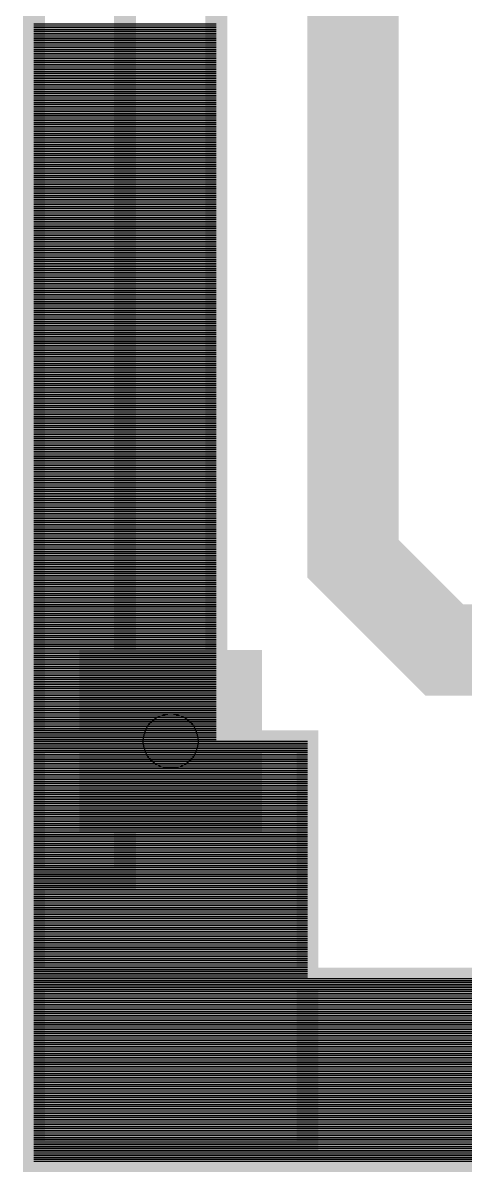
# Model space of a CAD drawing. Extents: x -1.81 to 0.88, y -1.38 to 1.44.
# Drawn here: x -1.806 to -1.564, y -1.378 to -0.748 of the extents above; entities that cross this region are included whole.
import ezdxf

# ---------------------------------------------------------------- set-up
doc = ezdxf.new("R2010")
doc.units = 0
doc.layers.get('0').update_dxf_attribs({"linetype": 'CONTINUOUS'})

# ---------------------------------------------------------------- blocks, each defined once
blk = doc.blocks.new('RPAD')
blk.add_trace([(-0.5, -0.5), (-0.5, 0.5), (0.5, -0.5), (0.5, 0.5)])

msp = doc.modelspace()

# ---------------------------------------------------------------- linework, layer by layer
for points, const_width in [([(-1.8, -1.217), (-1.8, 1.307), (-1.75, 1.307), (-1.75, -1.217), (-1.8, -1.217)], 0.012), ([(-1.75, -1.167), (-1.75, 1.257), (-1.7, 1.257), (-1.7, -1.167), (-1.75, -1.167)], 0.012), ([(-1.362, -0.48), (-1.412, -0.53), (-1.412, -0.58), (-1.525, -0.692), (-1.625, -0.692), (-1.625, -0.917), (-1.625, -0.992), (-1.625, -1.042), (-1.575, -1.092), (-1.325, -1.092), (-1.275, -1.092), (-1.119, -0.936), (-1.119, -0.817)], 0.05), ([(-1.8, -1.367), (-1.8, -1.142), (-1.65, -1.142), (-1.65, -1.367), (-1.8, -1.367)], 0.012), ([(-1.8, -1.372), (-1.8, -1.272), (0.875, -1.272), (0.875, -1.372), (-1.8, -1.372)], 0.012)]:
    msp.add_lwpolyline(points, dxfattribs=dict(const_width=const_width))
for points in [[(-1.8, -0.749), (-1.75, -0.749)], [(-1.75, -0.749), (-1.7, -0.749)], [(-1.8, -0.75), (-1.75, -0.75)], [(-1.8, -0.751), (-1.75, -0.751)], [(-1.8, -0.752), (-1.75, -0.752)], [(-1.8, -0.753), (-1.75, -0.753)], [(-1.8, -0.754), (-1.75, -0.754)], [(-1.8, -0.755), (-1.75, -0.755)], [(-1.75, -0.75), (-1.7, -0.75)], [(-1.75, -0.751), (-1.7, -0.751)], [(-1.75, -0.752), (-1.7, -0.752)], [(-1.75, -0.753), (-1.7, -0.753)], [(-1.75, -0.754), (-1.7, -0.754)], [(-1.75, -0.755), (-1.7, -0.755)], [(-1.8, -0.756), (-1.75, -0.756)], [(-1.8, -0.757), (-1.75, -0.757)], [(-1.8, -0.758), (-1.75, -0.758)], [(-1.8, -0.759), (-1.75, -0.759)], [(-1.8, -0.76), (-1.75, -0.76)], [(-1.8, -0.761), (-1.75, -0.761)], [(-1.75, -0.756), (-1.7, -0.756)], [(-1.75, -0.757), (-1.7, -0.757)], [(-1.75, -0.758), (-1.7, -0.758)], [(-1.75, -0.759), (-1.7, -0.759)], [(-1.75, -0.76), (-1.7, -0.76)], [(-1.75, -0.761), (-1.7, -0.761)], [(-1.8, -0.762), (-1.75, -0.762)], [(-1.8, -0.763), (-1.75, -0.763)], [(-1.8, -0.764), (-1.75, -0.764)], [(-1.8, -0.765), (-1.75, -0.765)], [(-1.8, -0.766), (-1.75, -0.766)], [(-1.8, -0.767), (-1.75, -0.767)], [(-1.75, -0.762), (-1.7, -0.762)], [(-1.75, -0.763), (-1.7, -0.763)], [(-1.75, -0.764), (-1.7, -0.764)], [(-1.75, -0.765), (-1.7, -0.765)], [(-1.75, -0.766), (-1.7, -0.766)], [(-1.75, -0.767), (-1.7, -0.767)], [(-1.8, -0.768), (-1.75, -0.768)], [(-1.8, -0.769), (-1.75, -0.769)], [(-1.8, -0.77), (-1.75, -0.77)], [(-1.8, -0.771), (-1.75, -0.771)], [(-1.8, -0.772), (-1.75, -0.772)], [(-1.8, -0.773), (-1.75, -0.773)], [(-1.8, -0.774), (-1.75, -0.774)], [(-1.75, -0.768), (-1.7, -0.768)], [(-1.75, -0.769), (-1.7, -0.769)], [(-1.75, -0.77), (-1.7, -0.77)], [(-1.75, -0.771), (-1.7, -0.771)], [(-1.75, -0.772), (-1.7, -0.772)], [(-1.75, -0.773), (-1.7, -0.773)], [(-1.75, -0.774), (-1.7, -0.774)], [(-1.8, -0.775), (-1.75, -0.775)], [(-1.8, -0.776), (-1.75, -0.776)], [(-1.8, -0.777), (-1.75, -0.777)], [(-1.8, -0.778), (-1.75, -0.778)], [(-1.8, -0.779), (-1.75, -0.779)], [(-1.8, -0.78), (-1.75, -0.78)], [(-1.75, -0.775), (-1.7, -0.775)], [(-1.75, -0.776), (-1.7, -0.776)], [(-1.75, -0.777), (-1.7, -0.777)], [(-1.75, -0.778), (-1.7, -0.778)], [(-1.75, -0.779), (-1.7, -0.779)], [(-1.75, -0.78), (-1.7, -0.78)], [(-1.8, -0.781), (-1.75, -0.781)], [(-1.8, -0.782), (-1.75, -0.782)], [(-1.8, -0.783), (-1.75, -0.783)], [(-1.8, -0.784), (-1.75, -0.784)], [(-1.8, -0.785), (-1.75, -0.785)], [(-1.8, -0.786), (-1.75, -0.786)], [(-1.75, -0.781), (-1.7, -0.781)], [(-1.75, -0.782), (-1.7, -0.782)], [(-1.75, -0.783), (-1.7, -0.783)], [(-1.75, -0.784), (-1.7, -0.784)], [(-1.75, -0.785), (-1.7, -0.785)], [(-1.75, -0.786), (-1.7, -0.786)], [(-1.8, -0.787), (-1.75, -0.787)], [(-1.8, -0.788), (-1.75, -0.788)], [(-1.8, -0.789), (-1.75, -0.789)], [(-1.8, -0.79), (-1.75, -0.79)], [(-1.8, -0.791), (-1.75, -0.791)], [(-1.8, -0.792), (-1.75, -0.792)], [(-1.8, -0.793), (-1.75, -0.793)], [(-1.75, -0.787), (-1.7, -0.787)], [(-1.75, -0.788), (-1.7, -0.788)], [(-1.75, -0.789), (-1.7, -0.789)], [(-1.75, -0.79), (-1.7, -0.79)], [(-1.75, -0.791), (-1.7, -0.791)], [(-1.75, -0.792), (-1.7, -0.792)], [(-1.75, -0.793), (-1.7, -0.793)], [(-1.8, -0.794), (-1.75, -0.794)], [(-1.8, -0.795), (-1.75, -0.795)], [(-1.8, -0.796), (-1.75, -0.796)], [(-1.8, -0.797), (-1.75, -0.797)], [(-1.8, -0.798), (-1.75, -0.798)], [(-1.8, -0.799), (-1.75, -0.799)], [(-1.75, -0.794), (-1.7, -0.794)], [(-1.75, -0.795), (-1.7, -0.795)], [(-1.75, -0.796), (-1.7, -0.796)], [(-1.75, -0.797), (-1.7, -0.797)], [(-1.75, -0.798), (-1.7, -0.798)], [(-1.75, -0.799), (-1.7, -0.799)], [(-1.8, -0.8), (-1.75, -0.8)], [(-1.8, -0.801), (-1.75, -0.801)], [(-1.8, -0.802), (-1.75, -0.802)], [(-1.8, -0.803), (-1.75, -0.803)], [(-1.8, -0.804), (-1.75, -0.804)], [(-1.8, -0.805), (-1.75, -0.805)], [(-1.75, -0.8), (-1.7, -0.8)], [(-1.75, -0.801), (-1.7, -0.801)], [(-1.75, -0.802), (-1.7, -0.802)], [(-1.75, -0.803), (-1.7, -0.803)], [(-1.75, -0.804), (-1.7, -0.804)], [(-1.75, -0.805), (-1.7, -0.805)], [(-1.8, -0.806), (-1.75, -0.806)], [(-1.8, -0.807), (-1.75, -0.807)], [(-1.8, -0.808), (-1.75, -0.808)], [(-1.8, -0.809), (-1.75, -0.809)], [(-1.8, -0.81), (-1.75, -0.81)], [(-1.8, -0.811), (-1.75, -0.811)], [(-1.8, -0.812), (-1.75, -0.812)], [(-1.75, -0.806), (-1.7, -0.806)], [(-1.75, -0.807), (-1.7, -0.807)], [(-1.75, -0.808), (-1.7, -0.808)], [(-1.75, -0.809), (-1.7, -0.809)], [(-1.75, -0.81), (-1.7, -0.81)], [(-1.75, -0.811), (-1.7, -0.811)], [(-1.75, -0.812), (-1.7, -0.812)], [(-1.8, -0.813), (-1.75, -0.813)], [(-1.8, -0.814), (-1.75, -0.814)], [(-1.8, -0.815), (-1.75, -0.815)], [(-1.8, -0.816), (-1.75, -0.816)], [(-1.8, -0.817), (-1.75, -0.817)], [(-1.8, -0.818), (-1.75, -0.818)], [(-1.75, -0.813), (-1.7, -0.813)], [(-1.75, -0.814), (-1.7, -0.814)], [(-1.75, -0.815), (-1.7, -0.815)], [(-1.75, -0.816), (-1.7, -0.816)], [(-1.75, -0.817), (-1.7, -0.817)], [(-1.75, -0.818), (-1.7, -0.818)], [(-1.8, -0.819), (-1.75, -0.819)], [(-1.8, -0.82), (-1.75, -0.82)], [(-1.8, -0.821), (-1.75, -0.821)], [(-1.8, -0.822), (-1.75, -0.822)], [(-1.8, -0.823), (-1.75, -0.823)], [(-1.8, -0.824), (-1.75, -0.824)], [(-1.75, -0.819), (-1.7, -0.819)], [(-1.75, -0.82), (-1.7, -0.82)], [(-1.75, -0.821), (-1.7, -0.821)], [(-1.75, -0.822), (-1.7, -0.822)], [(-1.75, -0.823), (-1.7, -0.823)], [(-1.75, -0.824), (-1.7, -0.824)], [(-1.8, -0.825), (-1.75, -0.825)], [(-1.8, -0.826), (-1.75, -0.826)], [(-1.8, -0.827), (-1.75, -0.827)], [(-1.8, -0.828), (-1.75, -0.828)], [(-1.8, -0.829), (-1.75, -0.829)], [(-1.8, -0.83), (-1.75, -0.83)], [(-1.75, -0.825), (-1.7, -0.825)], [(-1.75, -0.826), (-1.7, -0.826)], [(-1.75, -0.827), (-1.7, -0.827)], [(-1.75, -0.828), (-1.7, -0.828)], [(-1.75, -0.829), (-1.7, -0.829)], [(-1.75, -0.83), (-1.7, -0.83)], [(-1.8, -0.831), (-1.75, -0.831)], [(-1.8, -0.832), (-1.75, -0.832)], [(-1.8, -0.833), (-1.75, -0.833)], [(-1.8, -0.834), (-1.75, -0.834)], [(-1.8, -0.835), (-1.75, -0.835)], [(-1.8, -0.836), (-1.75, -0.836)], [(-1.8, -0.837), (-1.75, -0.837)], [(-1.75, -0.831), (-1.7, -0.831)], [(-1.75, -0.832), (-1.7, -0.832)], [(-1.75, -0.833), (-1.7, -0.833)], [(-1.75, -0.834), (-1.7, -0.834)], [(-1.75, -0.835), (-1.7, -0.835)], [(-1.75, -0.836), (-1.7, -0.836)], [(-1.75, -0.837), (-1.7, -0.837)], [(-1.8, -0.838), (-1.75, -0.838)], [(-1.8, -0.839), (-1.75, -0.839)], [(-1.8, -0.84), (-1.75, -0.84)], [(-1.8, -0.841), (-1.75, -0.841)], [(-1.8, -0.842), (-1.75, -0.842)], [(-1.8, -0.843), (-1.75, -0.843)], [(-1.75, -0.838), (-1.7, -0.838)], [(-1.75, -0.839), (-1.7, -0.839)], [(-1.75, -0.84), (-1.7, -0.84)], [(-1.75, -0.841), (-1.7, -0.841)], [(-1.75, -0.842), (-1.7, -0.842)], [(-1.75, -0.843), (-1.7, -0.843)], [(-1.8, -0.844), (-1.75, -0.844)], [(-1.8, -0.845), (-1.75, -0.845)], [(-1.8, -0.846), (-1.75, -0.846)], [(-1.8, -0.847), (-1.75, -0.847)], [(-1.8, -0.848), (-1.75, -0.848)], [(-1.8, -0.849), (-1.75, -0.849)], [(-1.75, -0.844), (-1.7, -0.844)], [(-1.75, -0.845), (-1.7, -0.845)], [(-1.75, -0.846), (-1.7, -0.846)], [(-1.75, -0.847), (-1.7, -0.847)], [(-1.75, -0.848), (-1.7, -0.848)], [(-1.75, -0.849), (-1.7, -0.849)], [(-1.8, -0.85), (-1.75, -0.85)], [(-1.8, -0.851), (-1.75, -0.851)], [(-1.8, -0.852), (-1.75, -0.852)], [(-1.8, -0.853), (-1.75, -0.853)], [(-1.8, -0.854), (-1.75, -0.854)], [(-1.8, -0.855), (-1.75, -0.855)], [(-1.8, -0.856), (-1.75, -0.856)], [(-1.75, -0.85), (-1.7, -0.85)], [(-1.75, -0.851), (-1.7, -0.851)], [(-1.75, -0.852), (-1.7, -0.852)], [(-1.75, -0.853), (-1.7, -0.853)], [(-1.75, -0.854), (-1.7, -0.854)], [(-1.75, -0.855), (-1.7, -0.855)], [(-1.75, -0.856), (-1.7, -0.856)], [(-1.8, -0.857), (-1.75, -0.857)], [(-1.8, -0.858), (-1.75, -0.858)], [(-1.8, -0.859), (-1.75, -0.859)], [(-1.8, -0.86), (-1.75, -0.86)], [(-1.8, -0.861), (-1.75, -0.861)], [(-1.8, -0.862), (-1.75, -0.862)], [(-1.75, -0.857), (-1.7, -0.857)], [(-1.75, -0.858), (-1.7, -0.858)], [(-1.75, -0.859), (-1.7, -0.859)], [(-1.75, -0.86), (-1.7, -0.86)], [(-1.75, -0.861), (-1.7, -0.861)], [(-1.75, -0.862), (-1.7, -0.862)], [(-1.8, -0.863), (-1.75, -0.863)], [(-1.8, -0.864), (-1.75, -0.864)], [(-1.8, -0.865), (-1.75, -0.865)], [(-1.8, -0.866), (-1.75, -0.866)], [(-1.8, -0.867), (-1.75, -0.867)], [(-1.8, -0.868), (-1.75, -0.868)], [(-1.75, -0.863), (-1.7, -0.863)], [(-1.75, -0.864), (-1.7, -0.864)], [(-1.75, -0.865), (-1.7, -0.865)], [(-1.75, -0.866), (-1.7, -0.866)], [(-1.75, -0.867), (-1.7, -0.867)], [(-1.75, -0.868), (-1.7, -0.868)], [(-1.8, -0.869), (-1.75, -0.869)], [(-1.8, -0.87), (-1.75, -0.87)], [(-1.8, -0.871), (-1.75, -0.871)], [(-1.8, -0.872), (-1.75, -0.872)], [(-1.8, -0.873), (-1.75, -0.873)], [(-1.8, -0.874), (-1.75, -0.874)], [(-1.8, -0.875), (-1.75, -0.875)], [(-1.75, -0.869), (-1.7, -0.869)], [(-1.75, -0.87), (-1.7, -0.87)], [(-1.75, -0.871), (-1.7, -0.871)], [(-1.75, -0.872), (-1.7, -0.872)], [(-1.75, -0.873), (-1.7, -0.873)], [(-1.75, -0.874), (-1.7, -0.874)], [(-1.75, -0.875), (-1.7, -0.875)], [(-1.8, -0.876), (-1.75, -0.876)], [(-1.8, -0.877), (-1.75, -0.877)], [(-1.8, -0.878), (-1.75, -0.878)], [(-1.8, -0.879), (-1.75, -0.879)], [(-1.8, -0.88), (-1.75, -0.88)], [(-1.8, -0.881), (-1.75, -0.881)], [(-1.75, -0.876), (-1.7, -0.876)], [(-1.75, -0.877), (-1.7, -0.877)], [(-1.75, -0.878), (-1.7, -0.878)], [(-1.75, -0.879), (-1.7, -0.879)], [(-1.75, -0.88), (-1.7, -0.88)], [(-1.75, -0.881), (-1.7, -0.881)], [(-1.8, -0.882), (-1.75, -0.882)], [(-1.8, -0.883), (-1.75, -0.883)], [(-1.8, -0.884), (-1.75, -0.884)], [(-1.8, -0.885), (-1.75, -0.885)], [(-1.8, -0.886), (-1.75, -0.886)], [(-1.8, -0.887), (-1.75, -0.887)], [(-1.75, -0.882), (-1.7, -0.882)], [(-1.75, -0.883), (-1.7, -0.883)], [(-1.75, -0.884), (-1.7, -0.884)], [(-1.75, -0.885), (-1.7, -0.885)], [(-1.75, -0.886), (-1.7, -0.886)], [(-1.75, -0.887), (-1.7, -0.887)], [(-1.8, -0.888), (-1.75, -0.888)], [(-1.8, -0.889), (-1.75, -0.889)], [(-1.8, -0.89), (-1.75, -0.89)], [(-1.8, -0.891), (-1.75, -0.891)], [(-1.8, -0.892), (-1.75, -0.892)], [(-1.8, -0.893), (-1.75, -0.893)], [(-1.75, -0.888), (-1.7, -0.888)], [(-1.75, -0.889), (-1.7, -0.889)], [(-1.75, -0.89), (-1.7, -0.89)], [(-1.75, -0.891), (-1.7, -0.891)], [(-1.75, -0.892), (-1.7, -0.892)], [(-1.75, -0.893), (-1.7, -0.893)], [(-1.8, -0.894), (-1.75, -0.894)], [(-1.8, -0.895), (-1.75, -0.895)], [(-1.8, -0.896), (-1.75, -0.896)], [(-1.8, -0.897), (-1.75, -0.897)], [(-1.8, -0.898), (-1.75, -0.898)], [(-1.8, -0.899), (-1.75, -0.899)], [(-1.8, -0.9), (-1.75, -0.9)], [(-1.75, -0.894), (-1.7, -0.894)], [(-1.75, -0.895), (-1.7, -0.895)], [(-1.75, -0.896), (-1.7, -0.896)], [(-1.75, -0.897), (-1.7, -0.897)], [(-1.75, -0.898), (-1.7, -0.898)], [(-1.75, -0.899), (-1.7, -0.899)], [(-1.75, -0.9), (-1.7, -0.9)], [(-1.8, -0.901), (-1.75, -0.901)], [(-1.8, -0.902), (-1.75, -0.902)], [(-1.8, -0.903), (-1.75, -0.903)], [(-1.8, -0.904), (-1.75, -0.904)], [(-1.8, -0.905), (-1.75, -0.905)], [(-1.8, -0.906), (-1.75, -0.906)], [(-1.75, -0.901), (-1.7, -0.901)], [(-1.75, -0.902), (-1.7, -0.902)], [(-1.75, -0.903), (-1.7, -0.903)], [(-1.75, -0.904), (-1.7, -0.904)], [(-1.75, -0.905), (-1.7, -0.905)], [(-1.75, -0.906), (-1.7, -0.906)], [(-1.8, -0.907), (-1.75, -0.907)], [(-1.8, -0.908), (-1.75, -0.908)], [(-1.8, -0.909), (-1.75, -0.909)], [(-1.8, -0.91), (-1.75, -0.91)], [(-1.8, -0.911), (-1.75, -0.911)], [(-1.8, -0.912), (-1.75, -0.912)], [(-1.75, -0.907), (-1.7, -0.907)], [(-1.75, -0.908), (-1.7, -0.908)], [(-1.75, -0.909), (-1.7, -0.909)], [(-1.75, -0.91), (-1.7, -0.91)], [(-1.75, -0.911), (-1.7, -0.911)], [(-1.75, -0.912), (-1.7, -0.912)], [(-1.8, -0.913), (-1.75, -0.913)], [(-1.8, -0.914), (-1.75, -0.914)], [(-1.8, -0.915), (-1.75, -0.915)], [(-1.8, -0.916), (-1.75, -0.916)], [(-1.8, -0.917), (-1.75, -0.917)], [(-1.8, -0.918), (-1.75, -0.918)], [(-1.8, -0.919), (-1.75, -0.919)], [(-1.75, -0.913), (-1.7, -0.913)], [(-1.75, -0.914), (-1.7, -0.914)], [(-1.75, -0.915), (-1.7, -0.915)], [(-1.75, -0.916), (-1.7, -0.916)], [(-1.75, -0.917), (-1.7, -0.917)], [(-1.75, -0.918), (-1.7, -0.918)], [(-1.75, -0.919), (-1.7, -0.919)], [(-1.8, -0.92), (-1.75, -0.92)], [(-1.8, -0.921), (-1.75, -0.921)], [(-1.8, -0.922), (-1.75, -0.922)], [(-1.8, -0.923), (-1.75, -0.923)], [(-1.8, -0.924), (-1.75, -0.924)], [(-1.8, -0.925), (-1.75, -0.925)], [(-1.75, -0.92), (-1.7, -0.92)], [(-1.75, -0.921), (-1.7, -0.921)], [(-1.75, -0.922), (-1.7, -0.922)], [(-1.75, -0.923), (-1.7, -0.923)], [(-1.75, -0.924), (-1.7, -0.924)], [(-1.75, -0.925), (-1.7, -0.925)], [(-1.8, -0.926), (-1.75, -0.926)], [(-1.8, -0.927), (-1.75, -0.927)], [(-1.8, -0.928), (-1.75, -0.928)], [(-1.8, -0.929), (-1.75, -0.929)], [(-1.8, -0.93), (-1.75, -0.93)], [(-1.8, -0.931), (-1.75, -0.931)], [(-1.75, -0.926), (-1.7, -0.926)], [(-1.75, -0.927), (-1.7, -0.927)], [(-1.75, -0.928), (-1.7, -0.928)], [(-1.75, -0.929), (-1.7, -0.929)], [(-1.75, -0.93), (-1.7, -0.93)], [(-1.75, -0.931), (-1.7, -0.931)], [(-1.8, -0.932), (-1.75, -0.932)], [(-1.8, -0.933), (-1.75, -0.933)], [(-1.8, -0.934), (-1.75, -0.934)], [(-1.8, -0.935), (-1.75, -0.935)], [(-1.8, -0.936), (-1.75, -0.936)], [(-1.8, -0.937), (-1.75, -0.937)], [(-1.75, -0.932), (-1.7, -0.932)], [(-1.75, -0.933), (-1.7, -0.933)], [(-1.75, -0.934), (-1.7, -0.934)], [(-1.75, -0.935), (-1.7, -0.935)], [(-1.75, -0.936), (-1.7, -0.936)], [(-1.75, -0.937), (-1.7, -0.937)], [(-1.8, -0.938), (-1.75, -0.938)], [(-1.8, -0.939), (-1.75, -0.939)], [(-1.8, -0.94), (-1.75, -0.94)], [(-1.8, -0.941), (-1.75, -0.941)], [(-1.8, -0.942), (-1.75, -0.942)], [(-1.8, -0.943), (-1.75, -0.943)], [(-1.8, -0.944), (-1.75, -0.944)], [(-1.75, -0.938), (-1.7, -0.938)], [(-1.75, -0.939), (-1.7, -0.939)], [(-1.75, -0.94), (-1.7, -0.94)], [(-1.75, -0.941), (-1.7, -0.941)], [(-1.75, -0.942), (-1.7, -0.942)], [(-1.75, -0.943), (-1.7, -0.943)], [(-1.75, -0.944), (-1.7, -0.944)], [(-1.8, -0.945), (-1.75, -0.945)], [(-1.8, -0.946), (-1.75, -0.946)], [(-1.8, -0.947), (-1.75, -0.947)], [(-1.8, -0.948), (-1.75, -0.948)], [(-1.8, -0.949), (-1.75, -0.949)], [(-1.8, -0.95), (-1.75, -0.95)], [(-1.75, -0.945), (-1.7, -0.945)], [(-1.75, -0.946), (-1.7, -0.946)], [(-1.75, -0.947), (-1.7, -0.947)], [(-1.75, -0.948), (-1.7, -0.948)], [(-1.75, -0.949), (-1.7, -0.949)], [(-1.75, -0.95), (-1.7, -0.95)], [(-1.8, -0.951), (-1.75, -0.951)], [(-1.8, -0.952), (-1.75, -0.952)], [(-1.8, -0.953), (-1.75, -0.953)], [(-1.8, -0.954), (-1.75, -0.954)], [(-1.8, -0.955), (-1.75, -0.955)], [(-1.8, -0.956), (-1.75, -0.956)], [(-1.75, -0.951), (-1.7, -0.951)], [(-1.75, -0.952), (-1.7, -0.952)], [(-1.75, -0.953), (-1.7, -0.953)], [(-1.75, -0.954), (-1.7, -0.954)], [(-1.75, -0.955), (-1.7, -0.955)], [(-1.75, -0.956), (-1.7, -0.956)], [(-1.8, -0.957), (-1.75, -0.957)], [(-1.8, -0.958), (-1.75, -0.958)], [(-1.8, -0.959), (-1.75, -0.959)], [(-1.8, -0.96), (-1.75, -0.96)], [(-1.8, -0.961), (-1.75, -0.961)], [(-1.8, -0.962), (-1.75, -0.962)], [(-1.8, -0.963), (-1.75, -0.963)], [(-1.75, -0.957), (-1.7, -0.957)], [(-1.75, -0.958), (-1.7, -0.958)], [(-1.75, -0.959), (-1.7, -0.959)], [(-1.75, -0.96), (-1.7, -0.96)], [(-1.75, -0.961), (-1.7, -0.961)], [(-1.75, -0.962), (-1.7, -0.962)], [(-1.75, -0.963), (-1.7, -0.963)], [(-1.8, -0.964), (-1.75, -0.964)], [(-1.8, -0.965), (-1.75, -0.965)], [(-1.8, -0.966), (-1.75, -0.966)], [(-1.8, -0.967), (-1.75, -0.967)], [(-1.8, -0.968), (-1.75, -0.968)], [(-1.8, -0.969), (-1.75, -0.969)], [(-1.75, -0.964), (-1.7, -0.964)], [(-1.75, -0.965), (-1.7, -0.965)], [(-1.75, -0.966), (-1.7, -0.966)], [(-1.75, -0.967), (-1.7, -0.967)], [(-1.75, -0.968), (-1.7, -0.968)], [(-1.75, -0.969), (-1.7, -0.969)], [(-1.8, -0.97), (-1.75, -0.97)], [(-1.8, -0.971), (-1.75, -0.971)], [(-1.8, -0.972), (-1.75, -0.972)], [(-1.8, -0.973), (-1.75, -0.973)], [(-1.8, -0.974), (-1.75, -0.974)], [(-1.8, -0.975), (-1.75, -0.975)], [(-1.75, -0.97), (-1.7, -0.97)], [(-1.75, -0.971), (-1.7, -0.971)], [(-1.75, -0.972), (-1.7, -0.972)], [(-1.75, -0.973), (-1.7, -0.973)], [(-1.75, -0.974), (-1.7, -0.974)], [(-1.75, -0.975), (-1.7, -0.975)], [(-1.8, -0.976), (-1.75, -0.976)], [(-1.8, -0.977), (-1.75, -0.977)], [(-1.8, -0.978), (-1.75, -0.978)], [(-1.8, -0.979), (-1.75, -0.979)], [(-1.8, -0.98), (-1.75, -0.98)], [(-1.8, -0.981), (-1.75, -0.981)], [(-1.8, -0.982), (-1.75, -0.982)], [(-1.75, -0.976), (-1.7, -0.976)], [(-1.75, -0.977), (-1.7, -0.977)], [(-1.75, -0.978), (-1.7, -0.978)], [(-1.75, -0.979), (-1.7, -0.979)], [(-1.75, -0.98), (-1.7, -0.98)], [(-1.75, -0.981), (-1.7, -0.981)], [(-1.75, -0.982), (-1.7, -0.982)], [(-1.8, -0.983), (-1.75, -0.983)], [(-1.8, -0.984), (-1.75, -0.984)], [(-1.8, -0.985), (-1.75, -0.985)], [(-1.8, -0.986), (-1.75, -0.986)], [(-1.8, -0.987), (-1.75, -0.987)], [(-1.8, -0.988), (-1.75, -0.988)], [(-1.75, -0.983), (-1.7, -0.983)], [(-1.75, -0.984), (-1.7, -0.984)], [(-1.75, -0.985), (-1.7, -0.985)], [(-1.75, -0.986), (-1.7, -0.986)], [(-1.75, -0.987), (-1.7, -0.987)], [(-1.75, -0.988), (-1.7, -0.988)], [(-1.8, -0.989), (-1.75, -0.989)], [(-1.8, -0.99), (-1.75, -0.99)], [(-1.8, -0.991), (-1.75, -0.991)], [(-1.8, -0.992), (-1.75, -0.992)], [(-1.8, -0.993), (-1.75, -0.993)], [(-1.8, -0.994), (-1.75, -0.994)], [(-1.75, -0.989), (-1.7, -0.989)], [(-1.75, -0.99), (-1.7, -0.99)], [(-1.75, -0.991), (-1.7, -0.991)], [(-1.75, -0.992), (-1.7, -0.992)], [(-1.75, -0.993), (-1.7, -0.993)], [(-1.75, -0.994), (-1.7, -0.994)], [(-1.8, -0.995), (-1.75, -0.995)], [(-1.8, -0.996), (-1.75, -0.996)], [(-1.8, -0.997), (-1.75, -0.997)], [(-1.8, -0.998), (-1.75, -0.998)], [(-1.8, -0.999), (-1.75, -0.999)], [(-1.8, -1), (-1.75, -1)], [(-1.75, -0.995), (-1.7, -0.995)], [(-1.75, -0.996), (-1.7, -0.996)], [(-1.75, -0.997), (-1.7, -0.997)], [(-1.75, -0.998), (-1.7, -0.998)], [(-1.75, -0.999), (-1.7, -0.999)], [(-1.75, -1), (-1.7, -1)], [(-1.8, -1.001), (-1.75, -1.001)], [(-1.8, -1.002), (-1.75, -1.002)], [(-1.8, -1.003), (-1.75, -1.003)], [(-1.8, -1.004), (-1.75, -1.004)], [(-1.8, -1.005), (-1.75, -1.005)], [(-1.8, -1.006), (-1.75, -1.006)], [(-1.8, -1.007), (-1.75, -1.007)], [(-1.75, -1.001), (-1.7, -1.001)], [(-1.75, -1.002), (-1.7, -1.002)], [(-1.75, -1.003), (-1.7, -1.003)], [(-1.75, -1.004), (-1.7, -1.004)], [(-1.75, -1.005), (-1.7, -1.005)], [(-1.75, -1.006), (-1.7, -1.006)], [(-1.75, -1.007), (-1.7, -1.007)], [(-1.8, -1.008), (-1.75, -1.008)], [(-1.8, -1.009), (-1.75, -1.009)], [(-1.8, -1.01), (-1.75, -1.01)], [(-1.8, -1.011), (-1.75, -1.011)], [(-1.8, -1.012), (-1.75, -1.012)], [(-1.8, -1.013), (-1.75, -1.013)], [(-1.75, -1.008), (-1.7, -1.008)], [(-1.75, -1.009), (-1.7, -1.009)], [(-1.75, -1.01), (-1.7, -1.01)], [(-1.75, -1.011), (-1.7, -1.011)], [(-1.75, -1.012), (-1.7, -1.012)], [(-1.75, -1.013), (-1.7, -1.013)], [(-1.8, -1.014), (-1.75, -1.014)], [(-1.8, -1.015), (-1.75, -1.015)], [(-1.8, -1.016), (-1.75, -1.016)], [(-1.8, -1.017), (-1.75, -1.017)], [(-1.8, -1.018), (-1.75, -1.018)], [(-1.8, -1.019), (-1.75, -1.019)], [(-1.75, -1.014), (-1.7, -1.014)], [(-1.75, -1.015), (-1.7, -1.015)], [(-1.75, -1.016), (-1.7, -1.016)], [(-1.75, -1.017), (-1.7, -1.017)], [(-1.75, -1.018), (-1.7, -1.018)], [(-1.75, -1.019), (-1.7, -1.019)], [(-1.8, -1.02), (-1.75, -1.02)], [(-1.8, -1.021), (-1.75, -1.021)], [(-1.8, -1.022), (-1.75, -1.022)], [(-1.8, -1.023), (-1.75, -1.023)], [(-1.8, -1.024), (-1.75, -1.024)], [(-1.8, -1.025), (-1.75, -1.025)], [(-1.8, -1.026), (-1.75, -1.026)], [(-1.75, -1.02), (-1.7, -1.02)], [(-1.75, -1.021), (-1.7, -1.021)], [(-1.75, -1.022), (-1.7, -1.022)], [(-1.75, -1.023), (-1.7, -1.023)], [(-1.75, -1.024), (-1.7, -1.024)], [(-1.75, -1.025), (-1.7, -1.025)], [(-1.75, -1.026), (-1.7, -1.026)], [(-1.8, -1.027), (-1.75, -1.027)], [(-1.8, -1.028), (-1.75, -1.028)], [(-1.8, -1.029), (-1.75, -1.029)], [(-1.8, -1.03), (-1.75, -1.03)], [(-1.8, -1.031), (-1.75, -1.031)], [(-1.8, -1.032), (-1.75, -1.032)], [(-1.75, -1.027), (-1.7, -1.027)], [(-1.75, -1.028), (-1.7, -1.028)], [(-1.75, -1.029), (-1.7, -1.029)], [(-1.75, -1.03), (-1.7, -1.03)], [(-1.75, -1.031), (-1.7, -1.031)], [(-1.75, -1.032), (-1.7, -1.032)], [(-1.8, -1.033), (-1.75, -1.033)], [(-1.8, -1.034), (-1.75, -1.034)], [(-1.8, -1.035), (-1.75, -1.035)], [(-1.8, -1.036), (-1.75, -1.036)], [(-1.8, -1.037), (-1.75, -1.037)], [(-1.8, -1.038), (-1.75, -1.038)], [(-1.75, -1.033), (-1.7, -1.033)], [(-1.75, -1.034), (-1.7, -1.034)], [(-1.75, -1.035), (-1.7, -1.035)], [(-1.75, -1.036), (-1.7, -1.036)], [(-1.75, -1.037), (-1.7, -1.037)], [(-1.75, -1.038), (-1.7, -1.038)], [(-1.8, -1.039), (-1.75, -1.039)], [(-1.8, -1.04), (-1.75, -1.04)], [(-1.8, -1.041), (-1.75, -1.041)], [(-1.8, -1.042), (-1.75, -1.042)], [(-1.8, -1.043), (-1.75, -1.043)], [(-1.8, -1.044), (-1.75, -1.044)], [(-1.75, -1.039), (-1.7, -1.039)], [(-1.75, -1.04), (-1.7, -1.04)], [(-1.75, -1.041), (-1.7, -1.041)], [(-1.75, -1.042), (-1.7, -1.042)], [(-1.75, -1.043), (-1.7, -1.043)], [(-1.75, -1.044), (-1.7, -1.044)], [(-1.8, -1.045), (-1.75, -1.045)], [(-1.8, -1.046), (-1.75, -1.046)], [(-1.8, -1.047), (-1.75, -1.047)], [(-1.8, -1.048), (-1.75, -1.048)], [(-1.8, -1.049), (-1.75, -1.049)], [(-1.8, -1.05), (-1.75, -1.05)], [(-1.8, -1.051), (-1.75, -1.051)], [(-1.75, -1.045), (-1.7, -1.045)], [(-1.75, -1.046), (-1.7, -1.046)], [(-1.75, -1.047), (-1.7, -1.047)], [(-1.75, -1.048), (-1.7, -1.048)], [(-1.75, -1.049), (-1.7, -1.049)], [(-1.75, -1.05), (-1.7, -1.05)], [(-1.75, -1.051), (-1.7, -1.051)], [(-1.8, -1.052), (-1.75, -1.052)], [(-1.8, -1.053), (-1.75, -1.053)], [(-1.8, -1.054), (-1.75, -1.054)], [(-1.8, -1.055), (-1.75, -1.055)], [(-1.8, -1.056), (-1.75, -1.056)], [(-1.8, -1.057), (-1.75, -1.057)], [(-1.75, -1.052), (-1.7, -1.052)], [(-1.75, -1.053), (-1.7, -1.053)], [(-1.75, -1.054), (-1.7, -1.054)], [(-1.75, -1.055), (-1.7, -1.055)], [(-1.75, -1.056), (-1.7, -1.056)], [(-1.75, -1.057), (-1.7, -1.057)], [(-1.8, -1.058), (-1.75, -1.058)], [(-1.8, -1.059), (-1.75, -1.059)], [(-1.8, -1.06), (-1.75, -1.06)], [(-1.8, -1.061), (-1.75, -1.061)], [(-1.8, -1.062), (-1.75, -1.062)], [(-1.8, -1.063), (-1.75, -1.063)], [(-1.75, -1.058), (-1.7, -1.058)], [(-1.75, -1.059), (-1.7, -1.059)], [(-1.75, -1.06), (-1.7, -1.06)], [(-1.75, -1.061), (-1.7, -1.061)], [(-1.75, -1.062), (-1.7, -1.062)], [(-1.75, -1.063), (-1.7, -1.063)], [(-1.8, -1.064), (-1.75, -1.064)], [(-1.8, -1.065), (-1.75, -1.065)], [(-1.8, -1.066), (-1.75, -1.066)], [(-1.8, -1.067), (-1.75, -1.067)], [(-1.8, -1.068), (-1.75, -1.068)], [(-1.8, -1.069), (-1.75, -1.069)], [(-1.8, -1.07), (-1.75, -1.07)], [(-1.75, -1.064), (-1.7, -1.064)], [(-1.75, -1.065), (-1.7, -1.065)], [(-1.75, -1.066), (-1.7, -1.066)], [(-1.75, -1.067), (-1.7, -1.067)], [(-1.75, -1.068), (-1.7, -1.068)], [(-1.75, -1.069), (-1.7, -1.069)], [(-1.75, -1.07), (-1.7, -1.07)], [(-1.8, -1.071), (-1.75, -1.071)], [(-1.8, -1.072), (-1.75, -1.072)], [(-1.8, -1.073), (-1.75, -1.073)], [(-1.8, -1.074), (-1.75, -1.074)], [(-1.8, -1.075), (-1.75, -1.075)], [(-1.8, -1.076), (-1.75, -1.076)], [(-1.75, -1.071), (-1.7, -1.071)], [(-1.75, -1.072), (-1.7, -1.072)], [(-1.75, -1.073), (-1.7, -1.073)], [(-1.75, -1.074), (-1.7, -1.074)], [(-1.75, -1.075), (-1.7, -1.075)], [(-1.75, -1.076), (-1.7, -1.076)], [(-1.8, -1.077), (-1.75, -1.077)], [(-1.8, -1.078), (-1.75, -1.078)], [(-1.8, -1.079), (-1.75, -1.079)], [(-1.8, -1.08), (-1.75, -1.08)], [(-1.8, -1.081), (-1.75, -1.081)], [(-1.8, -1.082), (-1.75, -1.082)], [(-1.75, -1.077), (-1.7, -1.077)], [(-1.75, -1.078), (-1.7, -1.078)], [(-1.75, -1.079), (-1.7, -1.079)], [(-1.75, -1.08), (-1.7, -1.08)], [(-1.75, -1.081), (-1.7, -1.081)], [(-1.75, -1.082), (-1.7, -1.082)], [(-1.8, -1.083), (-1.75, -1.083)], [(-1.8, -1.084), (-1.75, -1.084)], [(-1.8, -1.085), (-1.75, -1.085)], [(-1.8, -1.086), (-1.75, -1.086)], [(-1.8, -1.087), (-1.75, -1.087)], [(-1.8, -1.088), (-1.75, -1.088)], [(-1.8, -1.089), (-1.75, -1.089)], [(-1.75, -1.083), (-1.7, -1.083)], [(-1.75, -1.084), (-1.7, -1.084)], [(-1.75, -1.085), (-1.7, -1.085)], [(-1.75, -1.086), (-1.7, -1.086)], [(-1.75, -1.087), (-1.7, -1.087)], [(-1.75, -1.088), (-1.7, -1.088)], [(-1.75, -1.089), (-1.7, -1.089)], [(-1.8, -1.09), (-1.75, -1.09)], [(-1.8, -1.091), (-1.75, -1.091)], [(-1.8, -1.092), (-1.75, -1.092)], [(-1.8, -1.093), (-1.75, -1.093)], [(-1.8, -1.094), (-1.75, -1.094)], [(-1.8, -1.095), (-1.75, -1.095)], [(-1.75, -1.09), (-1.7, -1.09)], [(-1.75, -1.091), (-1.7, -1.091)], [(-1.75, -1.092), (-1.7, -1.092)], [(-1.75, -1.093), (-1.7, -1.093)], [(-1.75, -1.094), (-1.7, -1.094)], [(-1.75, -1.095), (-1.7, -1.095)], [(-1.8, -1.096), (-1.75, -1.096)], [(-1.8, -1.097), (-1.75, -1.097)], [(-1.8, -1.098), (-1.75, -1.098)], [(-1.8, -1.099), (-1.75, -1.099)], [(-1.8, -1.1), (-1.75, -1.1)], [(-1.8, -1.101), (-1.75, -1.101)], [(-1.75, -1.096), (-1.7, -1.096)], [(-1.75, -1.097), (-1.7, -1.097)], [(-1.75, -1.098), (-1.7, -1.098)], [(-1.75, -1.099), (-1.7, -1.099)], [(-1.75, -1.1), (-1.7, -1.1)], [(-1.75, -1.101), (-1.7, -1.101)], [(-1.8, -1.102), (-1.75, -1.102)], [(-1.8, -1.103), (-1.75, -1.103)], [(-1.8, -1.104), (-1.75, -1.104)], [(-1.8, -1.105), (-1.75, -1.105)], [(-1.8, -1.106), (-1.75, -1.106)], [(-1.8, -1.107), (-1.75, -1.107)], [(-1.75, -1.102), (-1.7, -1.102)], [(-1.75, -1.103), (-1.7, -1.103)], [(-1.75, -1.104), (-1.7, -1.104)], [(-1.75, -1.105), (-1.7, -1.105)], [(-1.75, -1.106), (-1.7, -1.106)], [(-1.75, -1.107), (-1.7, -1.107)], [(-1.8, -1.108), (-1.75, -1.108)], [(-1.8, -1.109), (-1.75, -1.109)], [(-1.8, -1.11), (-1.75, -1.11)], [(-1.8, -1.111), (-1.75, -1.111)], [(-1.8, -1.112), (-1.75, -1.112)], [(-1.8, -1.113), (-1.75, -1.113)], [(-1.8, -1.114), (-1.75, -1.114)], [(-1.75, -1.108), (-1.7, -1.108)], [(-1.75, -1.109), (-1.7, -1.109)], [(-1.75, -1.11), (-1.7, -1.11)], [(-1.75, -1.111), (-1.7, -1.111)], [(-1.75, -1.112), (-1.7, -1.112)], [(-1.75, -1.113), (-1.7, -1.113)], [(-1.75, -1.114), (-1.7, -1.114)], [(-1.8, -1.115), (-1.75, -1.115)], [(-1.8, -1.116), (-1.75, -1.116)], [(-1.8, -1.117), (-1.75, -1.117)], [(-1.8, -1.118), (-1.75, -1.118)], [(-1.8, -1.119), (-1.75, -1.119)], [(-1.8, -1.12), (-1.75, -1.12)], [(-1.75, -1.115), (-1.7, -1.115)], [(-1.75, -1.116), (-1.7, -1.116)], [(-1.75, -1.117), (-1.7, -1.117)], [(-1.75, -1.118), (-1.7, -1.118)], [(-1.75, -1.119), (-1.7, -1.119)], [(-1.75, -1.12), (-1.7, -1.12)], [(-1.8, -1.121), (-1.75, -1.121)], [(-1.8, -1.122), (-1.75, -1.122)], [(-1.8, -1.123), (-1.75, -1.123)], [(-1.8, -1.124), (-1.75, -1.124)], [(-1.8, -1.125), (-1.75, -1.125)], [(-1.8, -1.126), (-1.75, -1.126)], [(-1.75, -1.121), (-1.7, -1.121)], [(-1.75, -1.122), (-1.7, -1.122)], [(-1.75, -1.123), (-1.7, -1.123)], [(-1.75, -1.124), (-1.7, -1.124)], [(-1.75, -1.125), (-1.7, -1.125)], [(-1.75, -1.126), (-1.7, -1.126)], [(-1.8, -1.127), (-1.75, -1.127)], [(-1.8, -1.128), (-1.75, -1.128)], [(-1.8, -1.129), (-1.75, -1.129)], [(-1.8, -1.13), (-1.75, -1.13)], [(-1.8, -1.131), (-1.75, -1.131)], [(-1.8, -1.132), (-1.75, -1.132)], [(-1.8, -1.133), (-1.75, -1.133)], [(-1.75, -1.127), (-1.7, -1.127)], [(-1.75, -1.128), (-1.7, -1.128)], [(-1.75, -1.129), (-1.7, -1.129)], [(-1.75, -1.13), (-1.7, -1.13)], [(-1.75, -1.131), (-1.7, -1.131)], [(-1.75, -1.132), (-1.7, -1.132)], [(-1.75, -1.133), (-1.7, -1.133)], [(-1.8, -1.134), (-1.75, -1.134)], [(-1.8, -1.135), (-1.75, -1.135)], [(-1.8, -1.136), (-1.75, -1.136)], [(-1.8, -1.137), (-1.75, -1.137)], [(-1.8, -1.138), (-1.75, -1.138)], [(-1.8, -1.139), (-1.75, -1.139)], [(-1.75, -1.134), (-1.7, -1.134)], [(-1.75, -1.135), (-1.7, -1.135)], [(-1.75, -1.136), (-1.7, -1.136)], [(-1.75, -1.137), (-1.7, -1.137)], [(-1.75, -1.138), (-1.7, -1.138)], [(-1.75, -1.139), (-1.7, -1.139)], [(-1.8, -1.14), (-1.75, -1.14)], [(-1.8, -1.141), (-1.75, -1.141)], [(-1.8, -1.142), (-1.75, -1.142)], [(-1.8, -1.142), (-1.65, -1.142)], [(-1.8, -1.143), (-1.75, -1.143)], [(-1.8, -1.143), (-1.65, -1.143)], [(-1.8, -1.144), (-1.75, -1.144)], [(-1.8, -1.144), (-1.65, -1.144)], [(-1.8, -1.145), (-1.75, -1.145)], [(-1.8, -1.145), (-1.65, -1.145)], [(-1.75, -1.14), (-1.7, -1.14)], [(-1.75, -1.141), (-1.7, -1.141)], [(-1.75, -1.142), (-1.7, -1.142)], [(-1.75, -1.143), (-1.7, -1.143)], [(-1.75, -1.144), (-1.7, -1.144)], [(-1.75, -1.145), (-1.7, -1.145)], [(-1.8, -1.146), (-1.75, -1.146)], [(-1.8, -1.146), (-1.65, -1.146)], [(-1.8, -1.147), (-1.75, -1.147)], [(-1.8, -1.147), (-1.65, -1.147)], [(-1.8, -1.148), (-1.75, -1.148)], [(-1.8, -1.148), (-1.65, -1.148)], [(-1.8, -1.149), (-1.75, -1.149)], [(-1.8, -1.149), (-1.65, -1.149)], [(-1.8, -1.15), (-1.75, -1.15)], [(-1.8, -1.15), (-1.65, -1.15)], [(-1.8, -1.151), (-1.75, -1.151)], [(-1.8, -1.151), (-1.65, -1.151)], [(-1.75, -1.146), (-1.7, -1.146)], [(-1.75, -1.147), (-1.7, -1.147)], [(-1.75, -1.148), (-1.7, -1.148)], [(-1.75, -1.149), (-1.7, -1.149)], [(-1.75, -1.15), (-1.7, -1.15)], [(-1.75, -1.151), (-1.7, -1.151)], [(-1.8, -1.152), (-1.75, -1.152)], [(-1.8, -1.152), (-1.65, -1.152)], [(-1.8, -1.153), (-1.75, -1.153)], [(-1.8, -1.153), (-1.65, -1.153)], [(-1.8, -1.154), (-1.75, -1.154)], [(-1.8, -1.154), (-1.65, -1.154)], [(-1.8, -1.155), (-1.75, -1.155)], [(-1.8, -1.155), (-1.65, -1.155)], [(-1.8, -1.156), (-1.75, -1.156)], [(-1.8, -1.156), (-1.65, -1.156)], [(-1.8, -1.157), (-1.75, -1.157)], [(-1.8, -1.157), (-1.65, -1.157)], [(-1.8, -1.158), (-1.75, -1.158)], [(-1.8, -1.158), (-1.65, -1.158)], [(-1.75, -1.152), (-1.7, -1.152)], [(-1.75, -1.153), (-1.7, -1.153)], [(-1.75, -1.154), (-1.7, -1.154)], [(-1.75, -1.155), (-1.7, -1.155)], [(-1.75, -1.156), (-1.7, -1.156)], [(-1.75, -1.157), (-1.7, -1.157)], [(-1.75, -1.158), (-1.7, -1.158)], [(-1.8, -1.159), (-1.75, -1.159)], [(-1.8, -1.159), (-1.65, -1.159)], [(-1.8, -1.16), (-1.75, -1.16)], [(-1.8, -1.16), (-1.65, -1.16)], [(-1.8, -1.161), (-1.75, -1.161)], [(-1.8, -1.161), (-1.65, -1.161)], [(-1.8, -1.162), (-1.75, -1.162)], [(-1.8, -1.162), (-1.65, -1.162)], [(-1.8, -1.163), (-1.75, -1.163)], [(-1.8, -1.163), (-1.65, -1.163)], [(-1.8, -1.164), (-1.75, -1.164)], [(-1.8, -1.164), (-1.65, -1.164)], [(-1.75, -1.159), (-1.7, -1.159)], [(-1.75, -1.16), (-1.7, -1.16)], [(-1.75, -1.161), (-1.7, -1.161)], [(-1.75, -1.162), (-1.7, -1.162)], [(-1.75, -1.163), (-1.7, -1.163)], [(-1.75, -1.164), (-1.7, -1.164)], [(-1.8, -1.165), (-1.75, -1.165)], [(-1.8, -1.165), (-1.65, -1.165)], [(-1.8, -1.166), (-1.75, -1.166)], [(-1.8, -1.166), (-1.65, -1.166)], [(-1.8, -1.167), (-1.75, -1.167)], [(-1.8, -1.167), (-1.65, -1.167)], [(-1.8, -1.168), (-1.75, -1.168)], [(-1.8, -1.168), (-1.65, -1.168)], [(-1.8, -1.169), (-1.75, -1.169)], [(-1.8, -1.169), (-1.65, -1.169)], [(-1.8, -1.17), (-1.75, -1.17)], [(-1.8, -1.17), (-1.65, -1.17)], [(-1.75, -1.165), (-1.7, -1.165)], [(-1.75, -1.166), (-1.7, -1.166)], [(-1.75, -1.167), (-1.7, -1.167)], [(-1.8, -1.171), (-1.75, -1.171)], [(-1.8, -1.171), (-1.65, -1.171)], [(-1.8, -1.172), (-1.75, -1.172)], [(-1.8, -1.172), (-1.65, -1.172)], [(-1.8, -1.173), (-1.75, -1.173)], [(-1.8, -1.173), (-1.65, -1.173)], [(-1.8, -1.174), (-1.75, -1.174)], [(-1.8, -1.174), (-1.65, -1.174)], [(-1.8, -1.175), (-1.75, -1.175)], [(-1.8, -1.175), (-1.65, -1.175)], [(-1.8, -1.176), (-1.75, -1.176)], [(-1.8, -1.176), (-1.65, -1.176)], [(-1.8, -1.177), (-1.75, -1.177)], [(-1.8, -1.177), (-1.65, -1.177)], [(-1.8, -1.178), (-1.75, -1.178)], [(-1.8, -1.178), (-1.65, -1.178)], [(-1.8, -1.179), (-1.75, -1.179)], [(-1.8, -1.179), (-1.65, -1.179)], [(-1.8, -1.18), (-1.75, -1.18)], [(-1.8, -1.18), (-1.65, -1.18)], [(-1.8, -1.181), (-1.75, -1.181)], [(-1.8, -1.181), (-1.65, -1.181)], [(-1.8, -1.182), (-1.75, -1.182)], [(-1.8, -1.182), (-1.65, -1.182)], [(-1.8, -1.183), (-1.75, -1.183)], [(-1.8, -1.183), (-1.65, -1.183)], [(-1.8, -1.184), (-1.75, -1.184)], [(-1.8, -1.184), (-1.65, -1.184)], [(-1.8, -1.185), (-1.75, -1.185)], [(-1.8, -1.185), (-1.65, -1.185)], [(-1.8, -1.186), (-1.75, -1.186)], [(-1.8, -1.186), (-1.65, -1.186)], [(-1.8, -1.187), (-1.75, -1.187)], [(-1.8, -1.187), (-1.65, -1.187)], [(-1.8, -1.188), (-1.75, -1.188)], [(-1.8, -1.188), (-1.65, -1.188)], [(-1.8, -1.189), (-1.75, -1.189)], [(-1.8, -1.189), (-1.65, -1.189)], [(-1.8, -1.19), (-1.75, -1.19)], [(-1.8, -1.19), (-1.65, -1.19)], [(-1.8, -1.191), (-1.75, -1.191)], [(-1.8, -1.191), (-1.65, -1.191)], [(-1.8, -1.192), (-1.75, -1.192)], [(-1.8, -1.192), (-1.65, -1.192)], [(-1.8, -1.193), (-1.75, -1.193)], [(-1.8, -1.193), (-1.65, -1.193)], [(-1.8, -1.194), (-1.75, -1.194)], [(-1.8, -1.194), (-1.65, -1.194)], [(-1.8, -1.195), (-1.75, -1.195)], [(-1.8, -1.195), (-1.65, -1.195)], [(-1.8, -1.196), (-1.75, -1.196)], [(-1.8, -1.196), (-1.65, -1.196)], [(-1.8, -1.197), (-1.75, -1.197)], [(-1.8, -1.197), (-1.65, -1.197)], [(-1.8, -1.198), (-1.75, -1.198)], [(-1.8, -1.198), (-1.65, -1.198)], [(-1.8, -1.199), (-1.75, -1.199)], [(-1.8, -1.199), (-1.65, -1.199)], [(-1.8, -1.2), (-1.75, -1.2)], [(-1.8, -1.2), (-1.65, -1.2)], [(-1.8, -1.201), (-1.75, -1.201)], [(-1.8, -1.201), (-1.65, -1.201)], [(-1.8, -1.202), (-1.75, -1.202)], [(-1.8, -1.202), (-1.65, -1.202)], [(-1.8, -1.203), (-1.75, -1.203)], [(-1.8, -1.203), (-1.65, -1.203)], [(-1.8, -1.204), (-1.75, -1.204)], [(-1.8, -1.204), (-1.65, -1.204)], [(-1.8, -1.205), (-1.75, -1.205)], [(-1.8, -1.205), (-1.65, -1.205)], [(-1.8, -1.206), (-1.75, -1.206)], [(-1.8, -1.206), (-1.65, -1.206)], [(-1.8, -1.207), (-1.75, -1.207)], [(-1.8, -1.207), (-1.65, -1.207)], [(-1.8, -1.208), (-1.75, -1.208)], [(-1.8, -1.208), (-1.65, -1.208)], [(-1.8, -1.209), (-1.75, -1.209)], [(-1.8, -1.209), (-1.65, -1.209)], [(-1.8, -1.21), (-1.75, -1.21)], [(-1.8, -1.21), (-1.65, -1.21)], [(-1.8, -1.211), (-1.75, -1.211)], [(-1.8, -1.211), (-1.65, -1.211)], [(-1.8, -1.212), (-1.75, -1.212)], [(-1.8, -1.212), (-1.65, -1.212)], [(-1.8, -1.213), (-1.75, -1.213)], [(-1.8, -1.213), (-1.65, -1.213)], [(-1.8, -1.214), (-1.75, -1.214)], [(-1.8, -1.214), (-1.65, -1.214)], [(-1.8, -1.215), (-1.75, -1.215)], [(-1.8, -1.215), (-1.65, -1.215)], [(-1.8, -1.216), (-1.75, -1.216)], [(-1.8, -1.216), (-1.65, -1.216)], [(-1.8, -1.217), (-1.75, -1.217)], [(-1.8, -1.217), (-1.65, -1.217)], [(-1.8, -1.218), (-1.65, -1.218)], [(-1.8, -1.219), (-1.65, -1.219)], [(-1.8, -1.22), (-1.65, -1.22)], [(-1.8, -1.221), (-1.65, -1.221)], [(-1.8, -1.222), (-1.65, -1.222)], [(-1.8, -1.223), (-1.65, -1.223)], [(-1.8, -1.224), (-1.65, -1.224)], [(-1.8, -1.225), (-1.65, -1.225)], [(-1.8, -1.226), (-1.65, -1.226)], [(-1.8, -1.227), (-1.65, -1.227)], [(-1.8, -1.228), (-1.65, -1.228)], [(-1.8, -1.229), (-1.65, -1.229)], [(-1.8, -1.23), (-1.65, -1.23)], [(-1.8, -1.231), (-1.65, -1.231)], [(-1.8, -1.232), (-1.65, -1.232)], [(-1.8, -1.233), (-1.65, -1.233)], [(-1.8, -1.234), (-1.65, -1.234)], [(-1.8, -1.235), (-1.65, -1.235)], [(-1.8, -1.236), (-1.65, -1.236)], [(-1.8, -1.237), (-1.65, -1.237)], [(-1.8, -1.238), (-1.65, -1.238)], [(-1.8, -1.239), (-1.65, -1.239)], [(-1.8, -1.24), (-1.65, -1.24)], [(-1.8, -1.241), (-1.65, -1.241)], [(-1.8, -1.242), (-1.65, -1.242)], [(-1.8, -1.243), (-1.65, -1.243)], [(-1.8, -1.244), (-1.65, -1.244)], [(-1.8, -1.245), (-1.65, -1.245)], [(-1.8, -1.246), (-1.65, -1.246)], [(-1.8, -1.247), (-1.65, -1.247)], [(-1.8, -1.248), (-1.65, -1.248)], [(-1.8, -1.249), (-1.65, -1.249)], [(-1.8, -1.25), (-1.65, -1.25)], [(-1.8, -1.251), (-1.65, -1.251)], [(-1.8, -1.252), (-1.65, -1.252)], [(-1.8, -1.253), (-1.65, -1.253)], [(-1.8, -1.254), (-1.65, -1.254)], [(-1.8, -1.255), (-1.65, -1.255)], [(-1.8, -1.256), (-1.65, -1.256)], [(-1.8, -1.257), (-1.65, -1.257)], [(-1.8, -1.258), (-1.65, -1.258)], [(-1.8, -1.259), (-1.65, -1.259)], [(-1.8, -1.26), (-1.65, -1.26)], [(-1.8, -1.261), (-1.65, -1.261)], [(-1.8, -1.262), (-1.65, -1.262)], [(-1.8, -1.263), (-1.65, -1.263)], [(-1.8, -1.264), (-1.65, -1.264)], [(-1.8, -1.265), (-1.65, -1.265)], [(-1.8, -1.266), (-1.65, -1.266)], [(-1.8, -1.267), (-1.65, -1.267)], [(-1.8, -1.268), (-1.65, -1.268)], [(-1.8, -1.269), (-1.65, -1.269)], [(-1.8, -1.27), (-1.65, -1.27)], [(-1.8, -1.271), (-1.65, -1.271)], [(-1.8, -1.272), (0.875, -1.272)], [(-1.8, -1.272), (-1.65, -1.272)], [(-1.8, -1.273), (0.875, -1.273)], [(-1.8, -1.273), (-1.65, -1.273)], [(-1.8, -1.274), (0.875, -1.274)], [(-1.8, -1.274), (-1.65, -1.274)], [(-1.8, -1.275), (0.875, -1.275)], [(-1.8, -1.275), (-1.65, -1.275)], [(-1.8, -1.276), (0.875, -1.276)], [(-1.8, -1.276), (-1.65, -1.276)], [(-1.8, -1.277), (0.875, -1.277)], [(-1.8, -1.277), (-1.65, -1.277)], [(-1.8, -1.278), (0.875, -1.278)], [(-1.8, -1.278), (-1.65, -1.278)], [(-1.8, -1.279), (0.875, -1.279)], [(-1.8, -1.279), (-1.65, -1.279)], [(-1.8, -1.28), (0.875, -1.28)], [(-1.8, -1.28), (-1.65, -1.28)], [(-1.8, -1.281), (0.875, -1.281)], [(-1.8, -1.281), (-1.65, -1.281)], [(-1.8, -1.282), (0.875, -1.282)], [(-1.8, -1.282), (-1.65, -1.282)], [(-1.8, -1.283), (0.875, -1.283)], [(-1.8, -1.283), (-1.65, -1.283)], [(-1.8, -1.284), (0.875, -1.284)], [(-1.8, -1.284), (-1.65, -1.284)], [(-1.8, -1.285), (0.875, -1.285)], [(-1.8, -1.285), (-1.65, -1.285)], [(-1.8, -1.286), (0.875, -1.286)], [(-1.8, -1.286), (-1.65, -1.286)], [(-1.8, -1.287), (0.875, -1.287)], [(-1.8, -1.287), (-1.65, -1.287)], [(-1.8, -1.288), (0.875, -1.288)], [(-1.8, -1.288), (-1.65, -1.288)], [(-1.8, -1.289), (0.875, -1.289)], [(-1.8, -1.289), (-1.65, -1.289)], [(-1.8, -1.29), (0.875, -1.29)], [(-1.8, -1.29), (-1.65, -1.29)], [(-1.8, -1.291), (0.875, -1.291)], [(-1.8, -1.291), (-1.65, -1.291)], [(-1.8, -1.292), (0.875, -1.292)], [(-1.8, -1.292), (-1.65, -1.292)], [(-1.8, -1.293), (0.875, -1.293)], [(-1.8, -1.293), (-1.65, -1.293)], [(-1.8, -1.294), (0.875, -1.294)], [(-1.8, -1.294), (-1.65, -1.294)], [(-1.8, -1.295), (0.875, -1.295)], [(-1.8, -1.295), (-1.65, -1.295)], [(-1.8, -1.296), (0.875, -1.296)], [(-1.8, -1.296), (-1.65, -1.296)], [(-1.8, -1.297), (0.875, -1.297)], [(-1.8, -1.297), (-1.65, -1.297)], [(-1.8, -1.298), (0.875, -1.298)], [(-1.8, -1.298), (-1.65, -1.298)], [(-1.8, -1.299), (0.875, -1.299)], [(-1.8, -1.299), (-1.65, -1.299)], [(-1.8, -1.3), (0.875, -1.3)], [(-1.8, -1.3), (-1.65, -1.3)], [(-1.8, -1.301), (0.875, -1.301)], [(-1.8, -1.301), (-1.65, -1.301)], [(-1.8, -1.302), (0.875, -1.302)], [(-1.8, -1.302), (-1.65, -1.302)], [(-1.8, -1.303), (0.875, -1.303)], [(-1.8, -1.303), (-1.65, -1.303)], [(-1.8, -1.304), (0.875, -1.304)], [(-1.8, -1.304), (-1.65, -1.304)], [(-1.8, -1.305), (0.875, -1.305)], [(-1.8, -1.305), (-1.65, -1.305)], [(-1.8, -1.306), (0.875, -1.306)], [(-1.8, -1.306), (-1.65, -1.306)], [(-1.8, -1.307), (0.875, -1.307)], [(-1.8, -1.307), (-1.65, -1.307)], [(-1.8, -1.308), (0.875, -1.308)], [(-1.8, -1.308), (-1.65, -1.308)], [(-1.8, -1.309), (0.875, -1.309)], [(-1.8, -1.309), (-1.65, -1.309)], [(-1.8, -1.31), (0.875, -1.31)], [(-1.8, -1.31), (-1.65, -1.31)], [(-1.8, -1.311), (0.875, -1.311)], [(-1.8, -1.311), (-1.65, -1.311)], [(-1.8, -1.312), (0.875, -1.312)], [(-1.8, -1.312), (-1.65, -1.312)], [(-1.8, -1.313), (0.875, -1.313)], [(-1.8, -1.313), (-1.65, -1.313)], [(-1.8, -1.314), (0.875, -1.314)], [(-1.8, -1.314), (-1.65, -1.314)], [(-1.8, -1.315), (0.875, -1.315)], [(-1.8, -1.315), (-1.65, -1.315)], [(-1.8, -1.316), (0.875, -1.316)], [(-1.8, -1.316), (-1.65, -1.316)], [(-1.8, -1.317), (0.875, -1.317)], [(-1.8, -1.317), (-1.65, -1.317)], [(-1.8, -1.318), (0.875, -1.318)], [(-1.8, -1.318), (-1.65, -1.318)], [(-1.8, -1.319), (0.875, -1.319)], [(-1.8, -1.319), (-1.65, -1.319)], [(-1.8, -1.32), (0.875, -1.32)], [(-1.8, -1.32), (-1.65, -1.32)], [(-1.8, -1.321), (0.875, -1.321)], [(-1.8, -1.321), (-1.65, -1.321)], [(-1.8, -1.322), (0.875, -1.322)], [(-1.8, -1.322), (-1.65, -1.322)], [(-1.8, -1.323), (0.875, -1.323)], [(-1.8, -1.323), (-1.65, -1.323)], [(-1.8, -1.324), (0.875, -1.324)], [(-1.8, -1.324), (-1.65, -1.324)], [(-1.8, -1.325), (0.875, -1.325)], [(-1.8, -1.325), (-1.65, -1.325)], [(-1.8, -1.326), (0.875, -1.326)], [(-1.8, -1.326), (-1.65, -1.326)], [(-1.8, -1.327), (0.875, -1.327)], [(-1.8, -1.327), (-1.65, -1.327)], [(-1.8, -1.328), (0.875, -1.328)], [(-1.8, -1.328), (-1.65, -1.328)], [(-1.8, -1.329), (0.875, -1.329)], [(-1.8, -1.329), (-1.65, -1.329)], [(-1.8, -1.33), (0.875, -1.33)], [(-1.8, -1.33), (-1.65, -1.33)], [(-1.8, -1.331), (0.875, -1.331)], [(-1.8, -1.331), (-1.65, -1.331)], [(-1.8, -1.332), (0.875, -1.332)], [(-1.8, -1.332), (-1.65, -1.332)], [(-1.8, -1.333), (0.875, -1.333)], [(-1.8, -1.333), (-1.65, -1.333)], [(-1.8, -1.334), (0.875, -1.334)], [(-1.8, -1.334), (-1.65, -1.334)], [(-1.8, -1.335), (0.875, -1.335)], [(-1.8, -1.335), (-1.65, -1.335)], [(-1.8, -1.336), (0.875, -1.336)], [(-1.8, -1.336), (-1.65, -1.336)], [(-1.8, -1.337), (0.875, -1.337)], [(-1.8, -1.337), (-1.65, -1.337)], [(-1.8, -1.338), (0.875, -1.338)], [(-1.8, -1.338), (-1.65, -1.338)], [(-1.8, -1.339), (0.875, -1.339)], [(-1.8, -1.339), (-1.65, -1.339)], [(-1.8, -1.34), (0.875, -1.34)], [(-1.8, -1.34), (-1.65, -1.34)], [(-1.8, -1.341), (0.875, -1.341)], [(-1.8, -1.341), (-1.65, -1.341)], [(-1.8, -1.342), (0.875, -1.342)], [(-1.8, -1.342), (-1.65, -1.342)], [(-1.8, -1.343), (0.875, -1.343)], [(-1.8, -1.343), (-1.65, -1.343)], [(-1.8, -1.344), (0.875, -1.344)], [(-1.8, -1.344), (-1.65, -1.344)], [(-1.8, -1.345), (0.875, -1.345)], [(-1.8, -1.345), (-1.65, -1.345)], [(-1.8, -1.346), (0.875, -1.346)], [(-1.8, -1.346), (-1.65, -1.346)], [(-1.8, -1.347), (0.875, -1.347)], [(-1.8, -1.347), (-1.65, -1.347)], [(-1.8, -1.348), (0.875, -1.348)], [(-1.8, -1.348), (-1.65, -1.348)], [(-1.8, -1.349), (0.875, -1.349)], [(-1.8, -1.349), (-1.65, -1.349)], [(-1.8, -1.35), (0.875, -1.35)], [(-1.8, -1.35), (-1.65, -1.35)], [(-1.8, -1.351), (0.875, -1.351)], [(-1.8, -1.351), (-1.65, -1.351)], [(-1.8, -1.352), (0.875, -1.352)], [(-1.8, -1.352), (-1.65, -1.352)], [(-1.8, -1.353), (0.875, -1.353)], [(-1.8, -1.353), (-1.65, -1.353)], [(-1.8, -1.354), (0.875, -1.354)], [(-1.8, -1.354), (-1.65, -1.354)], [(-1.8, -1.355), (0.875, -1.355)], [(-1.8, -1.355), (-1.65, -1.355)], [(-1.8, -1.356), (0.875, -1.356)], [(-1.8, -1.356), (-1.65, -1.356)], [(-1.8, -1.357), (0.875, -1.357)], [(-1.8, -1.357), (-1.65, -1.357)], [(-1.8, -1.358), (0.875, -1.358)], [(-1.8, -1.358), (-1.65, -1.358)], [(-1.8, -1.359), (0.875, -1.359)], [(-1.8, -1.359), (-1.65, -1.359)], [(-1.8, -1.36), (0.875, -1.36)], [(-1.8, -1.36), (-1.65, -1.36)], [(-1.8, -1.361), (0.875, -1.361)], [(-1.8, -1.361), (-1.65, -1.361)], [(-1.8, -1.362), (0.875, -1.362)], [(-1.8, -1.362), (-1.65, -1.362)], [(-1.8, -1.363), (0.875, -1.363)], [(-1.8, -1.363), (-1.65, -1.363)], [(-1.8, -1.364), (0.875, -1.364)], [(-1.8, -1.364), (-1.65, -1.364)], [(-1.8, -1.365), (0.875, -1.365)], [(-1.8, -1.365), (-1.65, -1.365)], [(-1.8, -1.366), (0.875, -1.366)], [(-1.8, -1.366), (-1.65, -1.366)], [(-1.8, -1.367), (0.875, -1.367)], [(-1.8, -1.367), (-1.65, -1.367)], [(-1.8, -1.368), (0.875, -1.368)], [(-1.8, -1.369), (0.875, -1.369)], [(-1.8, -1.37), (0.875, -1.37)], [(-1.8, -1.371), (0.875, -1.371)], [(-1.8, -1.372), (0.875, -1.372)]]:
    msp.add_lwpolyline(points)
msp.add_circle((-1.725, -1.142), 0.015)

# ---------------------------------------------------------------- block references
at = {"xscale": 0.1, "yscale": 0.1}
msp.add_blockref('RPAD', (-1.725, -1.142), dxfattribs=at)

doc.saveas('drawing.dxf')
